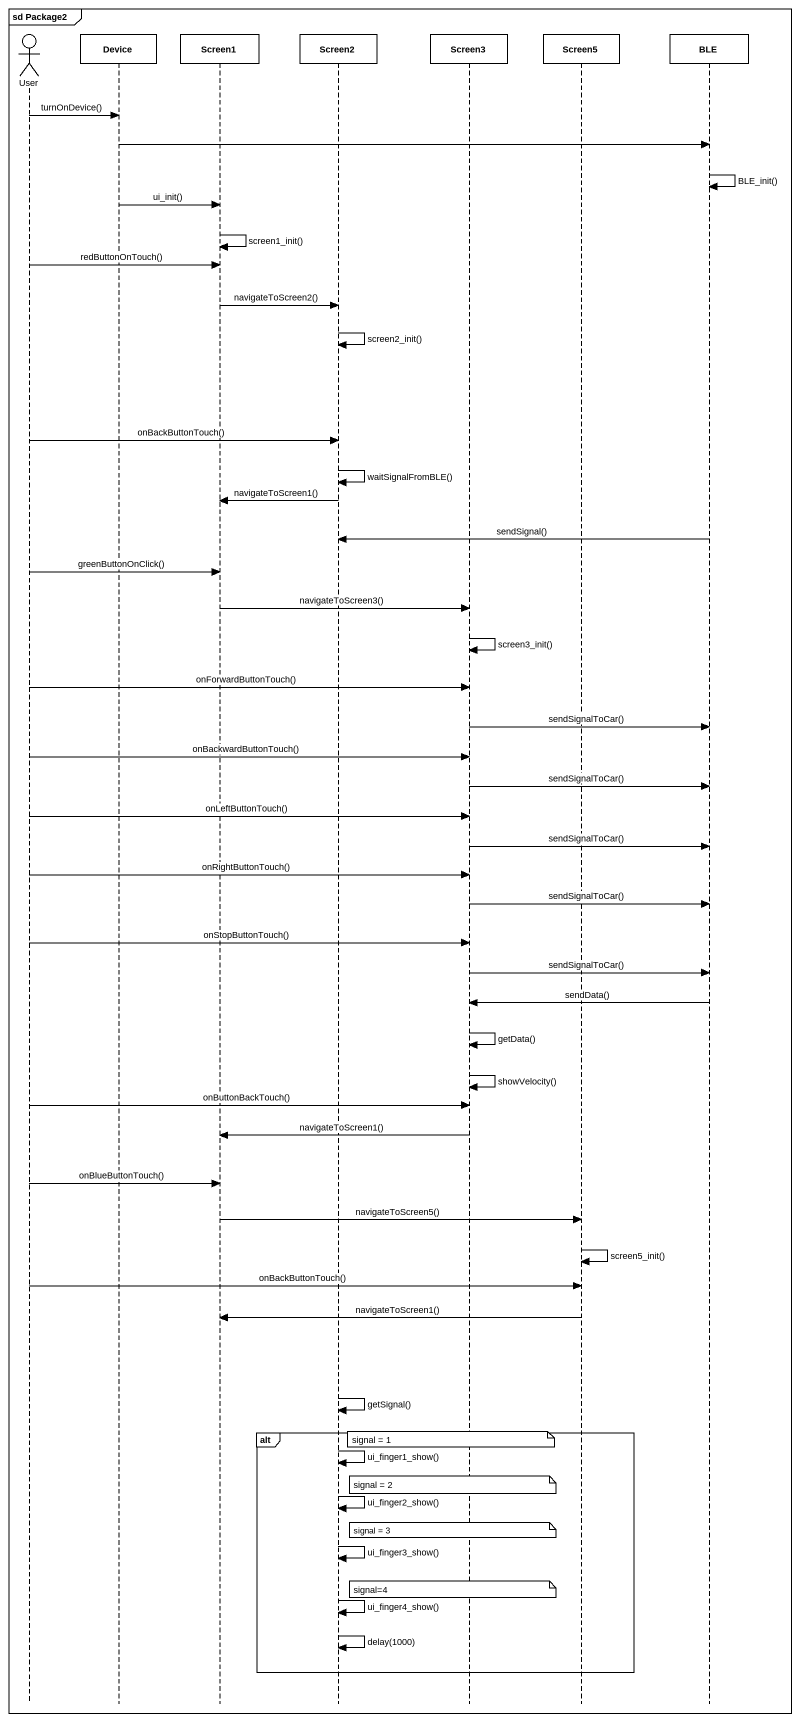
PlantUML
@startuml
mainframe sd Package2
hide footbox
actor User
participant Device
participant Screen1
participant Screen2
participant Screen3
participant Screen5
participant BLE

User -> Device : turnOnDevice()
Device -> BLE
BLE -> BLE : BLE_init()
Device -> Screen1 : ui_init()
Screen1 -> Screen1 : screen1_init()
User -> Screen1 : redButtonOnTouch()
Screen1 -> Screen2 : navigateToScreen2()
Screen2 -> Screen2 : screen2_init()
User -> Screen2 : onBackButtonTouch()
Screen2 -> Screen2 : waitSignalFromBLE()
Screen2 -> Screen1 : navigateToScreen1()
BLE -> Screen2 : sendSignal()
User -> Screen1 : greenButtonOnClick()
Screen1 -> Screen3 : navigateToScreen3()
Screen3 -> Screen3 : screen3_init()
User -> Screen3 : onForwardButtonTouch()
Screen3 -> BLE : sendSignalToCar()
User -> Screen3 : onBackwardButtonTouch()
Screen3 -> BLE : sendSignalToCar()
User -> Screen3 : onLeftButtonTouch()
Screen3 -> BLE : sendSignalToCar()
User -> Screen3 : onRightButtonTouch()
Screen3 -> BLE : sendSignalToCar()
User -> Screen3 : onStopButtonTouch()
Screen3 -> BLE : sendSignalToCar()
BLE -> Screen3 : sendData()
Screen3 -> Screen3 : getData()
Screen3 -> Screen3 : showVelocity()
User -> Screen3 : onButtonBackTouch()
Screen3 -> Screen1 : navigateToScreen1()
User -> Screen1 : onBlueButtonTouch()
Screen1 -> Screen5 : navigateToScreen5()
Screen5 -> Screen5 : screen5_init()
User -> Screen5 : onBackButtonTouch()
Screen5 -> Screen1 : navigateToScreen1()
Screen2 -> Screen2 : getSignal()
alt
  note over Screen3 : signal = 1
  Screen2 -> Screen2 : ui_finger1_show()
  note over Screen3 : signal = 2
  Screen2 -> Screen2 : ui_finger2_show()
  note over Screen3 : signal = 3
  Screen2 -> Screen2 : ui_finger3_show()
  note over Screen3 : signal=4
  Screen2 -> Screen2 : ui_finger4_show()
  Screen2 -> Screen2 : delay(1000)
end
@enduml
